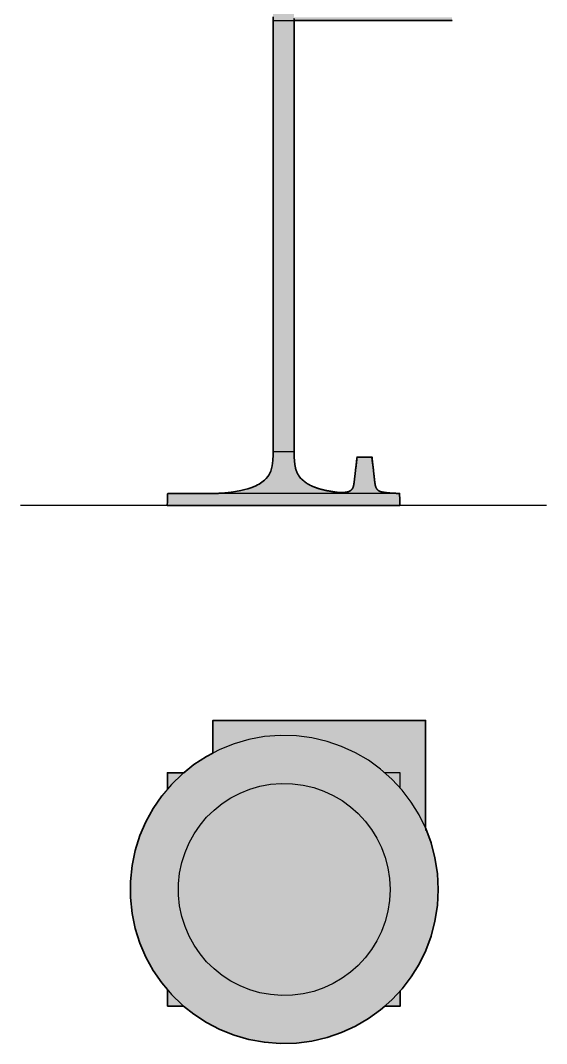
# Model space of a CAD drawing. Header units: millimetres. Extents: x 310 to 1811, y -6 to 2198.
# Drawn here: x 310 to 966, y -6 to 1268 of the extents above; entities that cross this region are included whole.
import ezdxf

# ---------------------------------------------------------------- set-up
doc = ezdxf.new("R2010")
doc.units = ezdxf.units.MM
doc.layers.add('Blocks', color=7, linetype='Continuous')
doc.layers.add('Blocks$Fill', color=7, linetype='Continuous', true_color=0xffffff)
for name, color, linetype, lineweight, true_color in [('Blocks$Inner', 7, 'Continuous', 25, 0x007f00), ('Blocks$Outline', 7, 'Continuous', 35, 0xff3f3f), ('Groud', 7, 'Continuous', 25, 0x243775)]:
    doc.layers.add(name, color=color, linetype=linetype, lineweight=lineweight, true_color=true_color)

# ---------------------------------------------------------------- blocks, each defined once
blk = doc.blocks.new('Biblioteque National Floor Lamp Top')
at = {"layer": 'Blocks$Fill'}
blk.add_hatch(color=256, dxfattribs=at).paths.add_polyline_path([(183.8, 167.1), (196.7, 156.9), (212.4, 146.6), (229.1, 137.9), (246.8, 130.8), (265.3, 125.5), (284.5, 122), (304.3, 120.5), (324.4, 121), (343.9, 123.5), (362.7, 127.9), (380.8, 134.1), (398, 142), (414.3, 151.5), (429.4, 162.5), (434.6, 167.1), (453.9, 167.1), (453.9, 186.2), (456.2, 188.6), (467.5, 203.5), (477.4, 219.5), (485.7, 236.5), (492.4, 254.3), (497.2, 273), (500.2, 292.4), (501.2, 312.3), (500.2, 332.3), (497.2, 351.7), (492.4, 370.3), (485.7, 388.2), (485.6, 388.6), (485.6, 522.9), (220.5, 522.9), (220.5, 482.3), (212.4, 478.1), (196.7, 467.8), (184.1, 457.8), (163.6, 457.8), (163.6, 437), (156.6, 428.8), (146, 413.3), (136.9, 396.8), (129.4, 379.4), (123.6, 361.1), (119.7, 342.1), (117.7, 322.4), (117.7, 302.3), (119.7, 282.6), (123.6, 263.6), (129.4, 245.3), (136.9, 227.9), (146, 211.4), (156.6, 195.9), (163.6, 187.7), (163.6, 167.1)], flags=0)
at = {"layer": 'Blocks$Inner'}
blk.add_line((220.5, 482.3), (220.5, 522.9), dxfattribs=at)
for points in [[(220.5, 522.9), (485.6, 522.9), (485.6, 386)], [(184.1, 457.8), (163.6, 457.8), (163.6, 437)], [(453.9, 438.5), (453.9, 457.8), (434.4, 457.8)], [(163.6, 187.7), (163.6, 167.1), (183.8, 167.1)], [(434.6, 167.1), (453.9, 167.1), (453.9, 186.2)]]:
    blk.add_lwpolyline(points, dxfattribs=at)
for points in [[(117.7, 322.4), (117.7, 302.3), (119.7, 282.6), (123.6, 263.6), (129.4, 245.3), (136.9, 227.9), (146, 211.4), (156.6, 195.9), (168.7, 181.6), (182.1, 168.6), (196.7, 156.9), (212.4, 146.6), (229.1, 137.9), (246.8, 130.8), (265.3, 125.5), (284.5, 122), (304.3, 120.5), (324.4, 121), (343.9, 123.5), (362.7, 127.9), (380.8, 134.1), (398, 142), (414.3, 151.5), (429.4, 162.5), (443.4, 174.9), (456.2, 188.6), (467.5, 203.5), (477.4, 219.5), (485.7, 236.5), (492.4, 254.3), (497.2, 273), (500.2, 292.4), (501.2, 312.3), (500.2, 332.3), (497.2, 351.7), (492.4, 370.3), (485.7, 388.2), (477.4, 405.2), (467.5, 421.2), (456.2, 436.1), (443.4, 449.8), (429.4, 462.2), (414.3, 473.2), (398, 482.7), (380.8, 490.6), (362.7, 496.8), (343.9, 501.2), (324.4, 503.7), (304.3, 504.2), (284.5, 502.7), (265.3, 499.2), (246.8, 493.9), (229.1, 486.8), (212.4, 478.1), (196.7, 467.8), (182.1, 456.1), (168.7, 443.1), (156.6, 428.8), (146, 413.3), (136.9, 396.8), (129.4, 379.4), (123.6, 361.1), (119.7, 342.1)], [(177.5, 305.4), (177.5, 319.3), (178.9, 332.8), (181.6, 345.9), (185.6, 358.5), (190.7, 370.5), (197, 381.8), (204.3, 392.4), (212.6, 402.3), (221.8, 411.2), (231.8, 419.3), (242.6, 426.4), (254.2, 432.3), (266.3, 437.2), (279, 440.9), (292.2, 443.3), (305.9, 444.3), (319.7, 444), (333.1, 442.2), (346.1, 439.2), (358.5, 434.9), (370.3, 429.5), (381.5, 423), (391.9, 415.4), (401.6, 406.9), (410.3, 397.4), (418.1, 387.2), (424.9, 376.2), (430.7, 364.5), (435.2, 352.2), (438.6, 339.4), (440.6, 326.1), (441.3, 312.3), (440.6, 298.6), (438.6, 285.3), (435.2, 272.5), (430.7, 260.2), (424.9, 248.5), (418.1, 237.5), (410.3, 227.2), (401.6, 217.8), (391.9, 209.3), (381.5, 201.7), (370.3, 195.2), (358.5, 189.8), (346.1, 185.5), (333.1, 182.5), (319.7, 180.7), (305.9, 180.4), (292.2, 181.4), (279, 183.8), (266.3, 187.5), (254.2, 192.3), (242.6, 198.3), (231.8, 205.4), (221.8, 213.4), (212.6, 222.4), (204.3, 232.3), (197, 242.9), (190.7, 254.2), (185.6, 266.2), (181.6, 278.8), (178.9, 291.9)]]:
    blk.add_lwpolyline(points, close=True, dxfattribs=at)
at = {"layer": 'Blocks$Outline'}
for points in [[(485.6, 388.6), (485.6, 522.9), (220.5, 522.9), (220.5, 482.3)], [(220.5, 482.3), (212.4, 478.1), (196.7, 467.8), (184.1, 457.8)], [(184.1, 457.8), (163.6, 457.8), (163.6, 437)], [(163.6, 437), (156.6, 428.8), (146, 413.3), (136.9, 396.8), (129.4, 379.4), (123.6, 361.1), (119.7, 342.1), (117.7, 322.4)], [(453.9, 186.2), (456.2, 188.6), (467.5, 203.5), (477.4, 219.5), (485.7, 236.5), (492.4, 254.3), (497.2, 273), (500.2, 292.4), (501.2, 312.3), (500.2, 332.3), (497.2, 351.7), (492.4, 370.3), (485.7, 388.2), (485.6, 388.6)], [(117.7, 322.4), (117.7, 302.3), (119.7, 282.6), (123.6, 263.6), (129.4, 245.3), (136.9, 227.9), (146, 211.4), (156.6, 195.9), (163.6, 187.7)], [(163.6, 187.7), (163.6, 167.1)], [(434.6, 167.1), (453.9, 167.1), (453.9, 186.2)], [(163.6, 167.1), (183.8, 167.1)], [(183.8, 167.1), (196.7, 156.9), (212.4, 146.6), (229.1, 137.9), (246.8, 130.8), (265.3, 125.5), (284.5, 122), (304.3, 120.5), (324.4, 121), (343.9, 123.5), (362.7, 127.9), (380.8, 134.1), (398, 142), (414.3, 151.5), (429.4, 162.5), (434.6, 167.1)]]:
    blk.add_lwpolyline(points, dxfattribs=at)
blk = doc.blocks.new('Biblioteque National Floor Lamp Front')
at = {"layer": 'Blocks$Fill'}
blk.add_hatch(color=256, dxfattribs=at).paths.add_polyline_path([(341, 1214.6), (518.6, 1214.6), (518.8, 1215.6), (520.8, 1225.2), (520.3, 1225.2), (519.9, 1225.2), (514, 1254.4), (460.9, 1518), (462.5, 1518), (462.9, 1518), (462.5, 1519.4), (459, 1532.1), (459, 1532.4), (458.9, 1532.8), (458.7, 1533.1), (458.5, 1533.3), (458.3, 1533.5), (458, 1533.7), (457.6, 1533.8), (457.3, 1533.8), (456.9, 1533.8), (198.8, 1533.8), (198.4, 1533.8), (198.1, 1533.7), (197.8, 1533.5), (197.5, 1533.3), (197.3, 1533.1), (197.2, 1532.8), (197.1, 1532.4), (197, 1532.1), (196.6, 1530.7), (193.2, 1518), (193.6, 1518), (195.2, 1518), (189.3, 1488.7), (136.2, 1225.2), (135.8, 1225.2), (135.3, 1225.2), (137.4, 1214.6), (138, 1214.6), (315, 1214.6), (315, 948.4), (315, 943.6), (315, 778.4), (315, 773.6), (315, 608.4), (315, 66.9), (315, 62.9), (314.5, 55.8), (314.2, 52.5), (313.7, 49.3), (313, 46), (312, 42.8), (311.3, 41), (310.5, 39.3), (309.5, 37.7), (308.5, 36.1), (306.4, 33.7), (304.1, 31.4), (300.9, 28.9), (297.6, 26.6), (295.5, 25.5), (293.4, 24.4), (290.4, 23.1), (287.3, 22), (283.5, 20.7), (279.6, 19.7), (274.6, 18.5), (268.1, 17.4), (258.9, 16), (256.9, 15.8), (254.9, 15.6), (252.5, 15.4), (248.2, 15.1), (245.8, 15), (197.8, 15), (183.9, 15), (183.9, 15), (183.7, 15), (183.6, 14.9), (183.5, 14.8), (183.5, 14.7), (183.4, 14.6), (183.3, 12.1), (182.9, 0), (183, 0), (472.9, 0), (473.1, 0), (472.9, 7.3), (472.6, 14.6), (472.6, 14.7), (472.5, 14.8), (472.5, 14.9), (472.4, 14.9), (472.3, 15), (472.1, 15), (472.1, 15), (472.1, 15), (472.1, 15), (472, 15), (467.3, 15.1), (462.6, 15.4), (457.9, 15.8), (453.2, 16.3), (450.4, 16.8), (449.6, 17), (448.7, 17.3), (447.9, 17.6), (447.2, 18), (446.5, 18.4), (445.9, 18.8), (445.6, 19.1), (445.3, 19.3), (444.8, 19.8), (444.3, 20.4), (443.9, 21.1), (443.5, 21.8), (443.1, 22.6), (442.8, 23.4), (442.6, 24.2), (442.3, 25.1), (442.2, 26.1), (441.8, 28.1), (439.6, 47.7), (438.2, 60.1), (438.1, 60.2), (438, 60.2), (437.9, 60.2), (419.8, 60.2), (419.7, 60.2), (419.7, 60.2), (419.6, 60.2), (419.6, 60.1), (419.4, 58.2), (415.7, 27.4), (415.6, 26.5), (415.4, 25.6), (415.2, 24.7), (415, 23.8), (414.7, 22.9), (414.4, 22), (414.2, 21.7), (414, 21.3), (413.5, 20.5), (413, 19.9), (412.8, 19.6), (412.4, 19.3), (411.8, 18.7), (411.1, 18.2), (411.1, 18.2), (410.3, 17.8), (409.6, 17.5), (409.5, 17.4), (408.8, 17.2), (408.7, 17.1), (408.6, 17.1), (407.8, 16.9), (407.3, 16.8), (406.9, 16.7), (406.5, 16.6), (406, 16.5), (405.5, 16.4), (404.6, 16.3), (403.5, 16.2), (402, 16.1), (399.8, 16), (397.1, 16), (393.5, 16.5), (381.5, 18.5), (376.5, 19.7), (372.6, 20.7), (368.7, 22), (365.7, 23.1), (362.7, 24.4), (360.5, 25.5), (358.4, 26.6), (355.1, 28.9), (352, 31.4), (349.7, 33.7), (347.6, 36.1), (346.5, 37.7), (345.6, 39.3), (344.8, 41), (344, 42.8), (343, 46), (342.3, 49.3), (341.9, 52.5), (341.5, 55.8), (341.1, 62.9), (341, 66.9), (341, 604), (538.1, 604), (538.1, 608), (538.1, 608), (341, 608), (341, 608.4), (341, 773.6), (341, 774), (493.1, 774), (493.1, 778), (493, 778), (341, 778), (341, 778.4), (341, 943.6), (341, 944), (458, 944), (458, 948), (458, 948), (341, 948), (341, 948.4)], flags=0)
at = {"layer": 'Blocks$Inner'}
for points in [[(315, 608.4), (315, 603.5), (315, 66.9)], [(341, 603.5), (340.6, 603.5), (339.9, 603.5), (338.8, 603.5), (337.4, 603.5), (335.7, 603.5), (333.7, 603.5), (331.6, 603.5), (329.4, 603.5), (327.1, 603.5), (324.9, 603.5), (322.7, 603.5), (320.8, 603.5), (319, 603.5), (317.5, 603.5), (316.3, 603.5), (315.5, 603.5), (315.1, 603.5), (315, 603.5)], [(337.9, 604), (338, 604), (338, 604), (338, 604), (347, 604), (378.8, 604), (410.7, 604), (418.6, 604), (426.6, 604), (434.6, 604), (442.5, 604), (474.4, 604), (506.2, 604), (514.2, 604), (522.1, 604), (530.1, 604), (537.9, 604), (537.9, 604), (538, 604), (538, 604), (538, 604), (538, 604), (538, 604), (538.1, 604)], [(453.2, 16.3), (450.4, 16.8), (449.6, 17), (448.7, 17.3), (447.9, 17.6), (447.2, 18), (446.5, 18.4), (445.9, 18.8), (445.6, 19.1), (445.3, 19.3), (444.8, 19.8), (444.3, 20.4), (443.9, 21.1), (443.5, 21.8), (443.1, 22.6), (442.8, 23.4), (442.6, 24.2), (442.3, 25.1), (442.2, 26.1), (441.8, 28.1), (439.6, 47.7), (439, 52.6), (438.2, 60.1), (438.1, 60.2), (438, 60.2), (437.9, 60.2), (437.8, 60.2), (435.5, 60.2), (431.7, 60.2), (427.1, 60.2), (426.6, 60.2), (426.3, 60.2), (426.1, 60.2), (426, 60.2), (425.9, 60.2), (425.7, 60.2), (424.5, 60.2), (424.5, 60.2), (423.7, 60.2), (423, 60.2), (421.5, 60.2), (421.2, 60.2), (420.8, 60.2), (420.4, 60.2), (420.1, 60.2), (419.8, 60.2), (419.7, 60.2), (419.7, 60.2), (419.6, 60.2), (419.6, 60.1), (419.4, 58.2), (419.1, 56.3), (418.9, 54.5), (418.7, 52.6), (418.5, 50.7), (418.3, 48.8), (418.1, 47), (417.8, 45.1), (416.1, 30.1), (416, 29.2), (415.9, 28.3), (415.7, 27.4), (415.6, 26.5), (415.4, 25.6), (415.2, 24.7), (415, 23.8), (414.7, 22.9), (414.4, 22), (414.2, 21.7), (414, 21.3), (413.5, 20.5), (413, 19.9), (412.8, 19.6), (412.4, 19.3), (411.8, 18.7), (411.1, 18.2), (411.1, 18.2), (410.3, 17.8), (409.6, 17.5), (409.5, 17.4), (408.8, 17.2), (408.7, 17.1), (408.6, 17.1), (408.1, 17), (407.8, 16.9), (407.5, 16.8), (407.3, 16.8), (406.9, 16.7), (406.5, 16.6), (406, 16.5), (405.5, 16.4), (405, 16.4), (404.9, 16.4), (404.8, 16.4), (404.7, 16.3), (404.6, 16.3), (404, 16.3), (403.5, 16.2), (403, 16.2), (402.5, 16.2), (402, 16.1), (401.4, 16.1), (401.3, 16.1), (401.2, 16.1), (401, 16.1), (400.9, 16.1), (400.4, 16.1), (399.8, 16), (399.7, 16), (399.5, 16), (399.4, 16), (399.3, 16), (399.3, 16), (399.2, 16), (398.7, 16), (397.1, 16), (393.5, 16.5), (387.9, 17.4), (381.5, 18.5), (376.5, 19.7), (372.6, 20.7), (368.7, 22), (365.7, 23.1), (362.7, 24.4), (360.5, 25.5), (358.4, 26.6), (355.1, 28.9), (352, 31.4), (349.7, 33.7), (347.6, 36.1), (346.5, 37.7), (345.6, 39.3), (344.8, 41), (344, 42.8), (343, 46), (342.3, 49.3), (341.9, 52.5), (341.5, 55.8), (341.1, 62.9), (341, 66.9), (341, 603.5), (341, 604)], [(341, 66.9), (340.9, 66.9), (340.9, 66.9), (340.9, 66.9), (340.9, 66.9), (340.8, 66.9), (340.8, 66.9), (340.8, 66.9), (340.8, 66.9), (340.7, 66.9), (340.7, 66.9), (340.7, 66.9), (340.6, 66.9), (340.6, 66.9), (340.5, 66.9), (340.5, 66.9), (340.4, 66.9), (340.4, 66.9), (340.3, 66.9), (340.3, 66.9), (340.2, 66.9), (340.2, 66.9), (340.1, 66.9), (340.1, 66.9), (340, 66.9), (339.9, 66.9), (339.9, 66.9), (339.8, 66.9), (339.7, 66.9), (339.7, 66.9), (339.6, 66.9), (339.5, 66.9), (339.4, 66.9), (339.4, 66.9), (339.3, 66.9), (339.2, 66.9), (339.1, 66.9), (339, 66.9), (339, 66.9), (338.9, 66.9), (338.8, 66.9), (338.7, 66.9), (338.6, 66.9), (338.5, 66.9), (338.4, 66.9), (338.3, 66.9), (338.2, 66.9), (338.1, 66.9), (338, 66.9), (337.9, 66.9), (337.8, 66.9), (337.7, 66.9), (337.6, 66.9), (337.5, 66.9), (337.3, 66.9), (337.2, 66.9), (337.1, 66.9), (337, 66.9), (336.9, 66.9), (336.8, 66.9), (336.7, 66.9), (336.6, 66.9), (336.4, 66.9), (336.3, 66.9), (336.2, 66.9), (336, 66.9), (335.9, 66.9), (335.8, 66.9), (335.6, 66.9), (335.5, 66.9), (335.4, 66.9), (335.3, 66.9), (335.2, 66.9), (335, 66.9), (334.9, 66.9), (334.8, 66.9), (334.6, 66.9), (334.5, 66.9), (334.3, 66.9), (334.2, 66.9), (334.1, 66.9), (333.9, 66.9), (333.8, 66.9), (333.6, 66.9), (333.5, 66.9), (333.3, 66.9), (333.2, 66.9), (333, 66.9), (332.9, 66.9), (332.8, 66.9), (332.6, 66.9), (332.5, 66.9), (332.3, 66.9), (332.2, 66.9), (332, 66.9), (331.9, 66.9), (331.7, 66.9), (331.5, 66.9), (331.4, 66.9), (331.2, 66.9), (331.1, 66.9), (330.9, 66.9), (330.8, 66.9), (330.6, 66.9), (330.5, 66.9), (330.3, 66.9), (330.1, 66.9), (330, 66.9), (329.8, 66.9), (329.7, 66.9), (329.5, 66.9), (329.4, 66.9), (329.2, 66.9), (329, 66.9), (328.9, 66.9), (328.7, 66.9), (328.6, 66.9), (328.4, 66.9), (328.2, 66.9), (328.1, 66.9), (327.9, 66.9), (327.8, 66.9), (327.6, 66.9), (327.5, 66.9), (327.4, 66.9), (327.2, 66.9), (327, 66.9), (326.8, 66.9), (326.6, 66.9), (326.5, 66.9), (326.3, 66.9), (326.2, 66.9), (326, 66.9), (325.9, 66.9), (325.7, 66.9), (325.5, 66.9), (325.4, 66.9), (325.2, 66.9), (325.1, 66.9), (324.9, 66.9), (324.8, 66.9), (324.6, 66.9), (324.5, 66.9), (324.3, 66.9), (324.2, 66.9), (324, 66.9), (323.9, 66.9), (323.7, 66.9), (323.6, 66.9), (323.4, 66.9), (323.3, 66.9), (323.1, 66.9), (323, 66.9), (322.8, 66.9), (322.7, 66.9), (322.5, 66.9), (322.4, 66.9), (322.2, 66.9), (322.1, 66.9), (321.9, 66.9), (321.8, 66.9), (321.7, 66.9), (321.5, 66.9), (321.4, 66.9), (321.3, 66.9), (321.1, 66.9), (321, 66.9), (320.9, 66.9), (320.7, 66.9), (320.6, 66.9), (320.4, 66.9), (320.3, 66.9), (320.2, 66.9), (320.1, 66.9), (319.9, 66.9), (319.8, 66.9), (319.7, 66.9), (319.6, 66.9), (319.5, 66.9), (319.3, 66.9), (319.2, 66.9), (319.1, 66.9), (319, 66.9), (318.8, 66.9), (318.7, 66.9), (318.6, 66.9), (318.5, 66.9), (318.4, 66.9), (318.3, 66.9), (318.2, 66.9), (318.1, 66.9), (318, 66.9), (317.9, 66.9), (317.8, 66.9), (317.7, 66.9), (317.6, 66.9), (317.5, 66.9), (317.4, 66.9), (317.3, 66.9), (317.3, 66.9), (317.2, 66.9), (317.1, 66.9), (317, 66.9), (316.9, 66.9), (316.8, 66.9), (316.7, 66.9), (316.7, 66.9), (316.6, 66.9), (316.5, 66.9), (316.4, 66.9), (316.4, 66.9), (316.3, 66.9), (316.2, 66.9), (316.2, 66.9), (316.1, 66.9), (316, 66.9), (316, 66.9), (315.9, 66.9), (315.9, 66.9), (315.8, 66.9), (315.8, 66.9), (315.7, 66.9), (315.7, 66.9), (315.6, 66.9), (315.6, 66.9), (315.5, 66.9), (315.5, 66.9), (315.4, 66.9), (315.4, 66.9), (315.4, 66.9), (315.3, 66.9), (315.3, 66.9), (315.3, 66.9), (315.2, 66.9), (315.2, 66.9), (315.2, 66.9), (315.2, 66.9), (315.1, 66.9), (315.1, 66.9), (315.1, 66.9), (315, 66.9), (315, 62.9), (314.5, 55.8), (314.2, 52.5), (313.7, 49.3), (313, 46), (312, 42.8), (311.3, 41), (310.5, 39.3), (309.5, 37.7), (308.5, 36.1), (306.4, 33.7), (304.1, 31.4), (300.9, 28.9), (297.6, 26.6), (295.5, 25.5), (293.4, 24.4), (290.4, 23.1), (287.3, 22), (283.5, 20.7), (279.6, 19.7), (274.6, 18.5), (268.1, 17.4), (262.6, 16.5), (258.9, 16), (256.9, 15.8), (254.9, 15.6), (252.5, 15.4), (249.6, 15.2), (248.2, 15.1), (247.4, 15.1), (246.8, 15), (245.8, 15)]]:
    blk.add_lwpolyline(points, dxfattribs=at)
blk.add_lwpolyline([(472.9, 0), (473, 0), (473.1, 0), (472.9, 7.3), (472.6, 14.6), (472.6, 14.7), (472.5, 14.8), (472.5, 14.9), (472.4, 14.9), (472.3, 15), (472.1, 15), (472.1, 15), (472.1, 15), (472.1, 15), (472, 15), (464.9, 15), (464.9, 15), (464.8, 15), (464.8, 15), (464.8, 15), (464.8, 15), (464.8, 15), (464.8, 15), (464.7, 15), (464.7, 15), (464.7, 15), (464.7, 15), (464.6, 15), (464.6, 15), (464.5, 15), (464.4, 15), (464.3, 15), (464.2, 15), (464.1, 15), (464, 15), (463.9, 15), (463.7, 15), (463.6, 15), (463.5, 15), (463.3, 15), (463.2, 15), (463, 15), (462.8, 15), (462.6, 15), (462.5, 15), (462.4, 15), (462.2, 15), (462, 15), (461.9, 15), (461.8, 15), (461.8, 15), (461.8, 15), (461.7, 15), (461.7, 15), (461.6, 15), (461.5, 15), (461.5, 15), (461.5, 15), (461.4, 15), (461.4, 15), (461.4, 15), (461.3, 15), (461.3, 15), (461.2, 15), (461, 15), (460.9, 15), (460.8, 15), (460.8, 15), (460.8, 15), (460.7, 15), (460.7, 15), (460.7, 15), (460.6, 15), (460.6, 15), (460.4, 15), (460.4, 15), (460.3, 15), (460.3, 15), (460.3, 15), (460.2, 15), (460.2, 15), (460.2, 15), (460.1, 15), (460, 15), (459.8, 15), (459.7, 15), (459.7, 15), (459.7, 15), (459.6, 15), (459.5, 15), (459.2, 15), (458.9, 15), (458.9, 15), (458.8, 15), (458.7, 15), (458.7, 15), (458.4, 15), (458.2, 15), (457.9, 15), (457.7, 15), (457.5, 15), (457.4, 15), (457.4, 15), (457.3, 15), (457.2, 15), (457.2, 15), (457.1, 15), (457, 15), (457, 15), (456.9, 15), (456.6, 15), (456.4, 15), (456.3, 15), (456.2, 15), (456.1, 15), (456.1, 15), (456, 15), (455.9, 15), (455.8, 15), (455.7, 15), (455.7, 15), (455.6, 15), (455.5, 15), (455.4, 15), (455.1, 15), (454.9, 15), (454.8, 15), (454.8, 15), (454.7, 15), (454.6, 15), (454.4, 15), (454.2, 15), (454.1, 15), (454.1, 15), (454, 15), (454, 15), (453.9, 15), (453.9, 15), (453.8, 15), (453.7, 15), (453.5, 15), (453.4, 15), (453.4, 15), (453.3, 15), (453.3, 15), (453.2, 15), (453.2, 15), (453.1, 15), (453, 15), (452.8, 15), (452.6, 15), (452.5, 15), (452.4, 15), (452.4, 15), (452.3, 15), (452.1, 15), (451.8, 15), (451.8, 15), (451.7, 15), (451.7, 15), (451.6, 15), (451.5, 15), (451.5, 15), (451.4, 15), (451.3, 15), (450.9, 15), (450.5, 15), (450.1, 15), (449.6, 15), (449.2, 15), (448.7, 15), (448.3, 15), (447.8, 15), (447.4, 15), (446.9, 15), (446.7, 15), (446.5, 15), (446, 15), (445.5, 15), (445.1, 15), (444.6, 15), (444.1, 15), (443.6, 15), (443.1, 15), (442.5, 15), (442, 15), (441.5, 15), (440.9, 15), (440.4, 15), (439.9, 15), (431, 15), (424.5, 15), (423.6, 15), (423.2, 15), (422.7, 15), (421.8, 15), (420.9, 15), (420.1, 15), (419.8, 15), (419.4, 15), (418.6, 15), (417.9, 15), (417.1, 15), (416.4, 15), (415.7, 15), (415, 15), (414.5, 15), (414.3, 15), (414.1, 15), (413.6, 15), (413.4, 15), (413.2, 15), (412.7, 15), (412.5, 15), (412.3, 15), (411.8, 15), (411.4, 15), (411.3, 15), (411.1, 15), (411, 15), (410.8, 15), (410.7, 15), (410.5, 15), (410.4, 15), (410.3, 15), (409.7, 15), (409.2, 15), (408.6, 15), (408.1, 15), (407.5, 15), (407, 15), (406.6, 15), (406.1, 15), (405.7, 15), (405.2, 15), (404.8, 15), (404.6, 15), (404.4, 15), (404.2, 15), (404, 15), (403.6, 15), (403.2, 15), (402.8, 15), (402.4, 15), (402, 15), (401.6, 15), (401.2, 15), (400.8, 15), (400.5, 15), (400.1, 15), (399.8, 15), (399.4, 15), (399.1, 15), (398.7, 15), (398.4, 15), (398.1, 15), (397.9, 15), (397.8, 15), (397.6, 15), (397.5, 15), (397.2, 15), (396.9, 15), (396.6, 15), (396.3, 15), (396.1, 15), (395.8, 15), (395.6, 15), (395.3, 15), (395, 15), (394.7, 15), (394.6, 15), (394.5, 15), (394.2, 15), (394, 15), (393.9, 15), (393.8, 15), (393.7, 15), (393.5, 15), (393.4, 15), (393.4, 15), (393.3, 15), (393.2, 15), (393.2, 15), (393.1, 15), (393.1, 15), (393, 15), (393, 15), (393, 15), (393, 15), (393, 15), (352, 15), (327.9, 15), (291.9, 15), (284.9, 15), (256.1, 15), (197.8, 15), (204.4, 15), (204.7, 15), (198.3, 15), (198.2, 15), (184, 15), (184, 15), (183.9, 15), (183.9, 15), (183.7, 15), (183.6, 14.9), (183.5, 14.8), (183.5, 14.7), (183.4, 14.6), (183.3, 12.1), (183.3, 9.7), (183.1, 4.8), (182.9, 0), (183, 0), (183.2, 0), (183.4, 0), (255.7, 0), (327.9, 0), (472.5, 0), (472.6, 0), (472.6, 0), (472.8, 0)], close=True, dxfattribs=at)
at = {"layer": 'Blocks$Inner', "extrusion": (0, 0, -1)}
blk.add_arc((-474.1, 176.1), 161.1, 270.7087, 277.4511, dxfattribs=at)
at = {"layer": 'Blocks$Outline'}
for points in [[(315, 608.4), (315, 603.5), (315, 66.9)], [(341, 604), (347, 604), (378.8, 604), (410.7, 604), (418.6, 604), (426.6, 604), (434.6, 604), (442.5, 604), (474.4, 604), (506.2, 604), (514.2, 604), (522.1, 604), (530.1, 604), (537.9, 604), (537.9, 604), (538, 604), (538, 604), (538, 604), (538, 604), (538, 604), (538.1, 604)], [(315, 66.9), (315, 62.9), (314.5, 55.8), (314.2, 52.5), (313.7, 49.3), (313, 46), (312, 42.8), (311.3, 41), (310.5, 39.3), (309.5, 37.7), (308.5, 36.1), (306.4, 33.7), (304.1, 31.4), (300.9, 28.9), (297.6, 26.6), (295.5, 25.5), (293.4, 24.4), (290.4, 23.1), (287.3, 22), (283.5, 20.7), (279.6, 19.7), (274.6, 18.5), (268.1, 17.4), (262.6, 16.5), (258.9, 16), (256.9, 15.8), (254.9, 15.6), (252.5, 15.4), (249.6, 15.2), (248.2, 15.1), (247.4, 15.1), (246.8, 15), (245.8, 15)], [(197.8, 15), (184, 15), (184, 15), (183.9, 15), (183.9, 15), (183.7, 15), (183.6, 14.9), (183.5, 14.8), (183.5, 14.7), (183.4, 14.6), (183.3, 12.1), (183.3, 9.7), (183.1, 4.8), (182.9, 0), (183, 0), (183.2, 0), (183.4, 0), (255.7, 0), (327.9, 0), (472.5, 0), (472.6, 0), (472.6, 0), (472.8, 0), (472.9, 0)], [(245.8, 15), (197.8, 15)], [(472.9, 0), (473, 0), (473.1, 0), (472.9, 7.3), (472.6, 14.6), (472.6, 14.7), (472.5, 14.8), (472.5, 14.9), (472.4, 14.9), (472.3, 15), (472.1, 15), (472.1, 15), (472.1, 15), (472.1, 15), (472, 15)]]:
    blk.add_lwpolyline(points, dxfattribs=at)
blk.add_rational_spline([(472, 15), (462.6, 15.1), (453.2, 16.3), (451.8, 16.6), (450.4, 16.8), (450, 16.9), (449.6, 17), (449.1, 17.2), (448.7, 17.3), (448.3, 17.5), (447.9, 17.6), (447.6, 17.8), (447.2, 18), (446.9, 18.2), (446.5, 18.4), (446.2, 18.6), (445.9, 18.8), (445.7, 18.9), (445.6, 19.1), (445.5, 19.2), (445.3, 19.3), (445.1, 19.5), (444.8, 19.8), (444.6, 20.1), (444.3, 20.4), (444.1, 20.8), (443.9, 21.1), (443.7, 21.4), (443.5, 21.8), (443.3, 22.2), (443.1, 22.6), (443, 23), (442.8, 23.4), (442.7, 23.8), (442.6, 24.2), (442.5, 24.7), (442.3, 25.1), (442.3, 25.6), (442.2, 26.1), (442, 27.1), (441.8, 28.1), (440.7, 37.9), (439.6, 47.7), (439.3, 50.2), (439, 52.6), (438.6, 56.3), (438.2, 60.1), (438.2, 60.1), (438.1, 60.2), (438.1, 60.2), (438, 60.2), (438, 60.2), (437.9, 60.2), (437.9, 60.2), (437.8, 60.2), (436.7, 60.2), (435.5, 60.2), (433.6, 60.2), (431.7, 60.2), (429.4, 60.2), (427.1, 60.2), (426.8, 60.2), (426.6, 60.2), (426.4, 60.2), (426.3, 60.2), (426.2, 60.2), (426.1, 60.2), (426, 60.2), (426, 60.2), (425.9, 60.2), (425.9, 60.2), (425.8, 60.2), (425.7, 60.2), (425.1, 60.2), (424.5, 60.2), (424.5, 60.2), (424.5, 60.2), (424.1, 60.2), (423.7, 60.2), (423.4, 60.2), (423, 60.2), (422.3, 60.2), (421.5, 60.2), (421.4, 60.2), (421.2, 60.2), (421, 60.2), (420.8, 60.2), (420.6, 60.2), (420.4, 60.2), (420.3, 60.2), (420.1, 60.2), (419.9, 60.2), (419.8, 60.2), (419.8, 60.2), (419.7, 60.2), (419.7, 60.2), (419.7, 60.2), (419.7, 60.2), (419.6, 60.2), (419.6, 60.1), (419.6, 60.1), (419.5, 59.2), (419.4, 58.2), (419.3, 57.3), (419.1, 56.3), (419, 55.4), (418.9, 54.5), (418.8, 53.5), (418.7, 52.6), (418.6, 51.6), (418.5, 50.7), (418.4, 49.8), (418.3, 48.8), (418.2, 47.9), (418.1, 47), (417.9, 46), (417.8, 45.1), (417, 37.6), (416.1, 30.1), (416, 29.7), (416, 29.2), (415.9, 28.7), (415.9, 28.3), (415.8, 27.8), (415.7, 27.4), (415.7, 26.9), (415.6, 26.5), (415.5, 26), (415.4, 25.6), (415.3, 25.1), (415.2, 24.7), (415.1, 24.2), (415, 23.8), (414.8, 23.4), (414.7, 22.9), (414.5, 22.5), (414.4, 22), (414.3, 21.9), (414.2, 21.7), (414.1, 21.5), (414, 21.3), (413.7, 20.9), (413.5, 20.5), (413.3, 20.2), (413, 19.9), (412.9, 19.7), (412.8, 19.6), (412.6, 19.4), (412.4, 19.3), (412.1, 19), (411.8, 18.7), (411.4, 18.5), (411.1, 18.2), (411.1, 18.2), (411.1, 18.2), (410.7, 18), (410.3, 17.8), (409.9, 17.6), (409.6, 17.5), (409.5, 17.5), (409.5, 17.4), (409.2, 17.3), (408.8, 17.2), (408.7, 17.2), (408.7, 17.1), (408.6, 17.1), (408.6, 17.1), (408.3, 17), (408.1, 17), (408, 16.9), (407.8, 16.9), (407.7, 16.9), (407.5, 16.8), (407.4, 16.8), (407.3, 16.8), (407.1, 16.7), (406.9, 16.7), (406.7, 16.6), (406.5, 16.6), (406.2, 16.6), (406, 16.5), (405.8, 16.5), (405.5, 16.4), (405.3, 16.4), (405, 16.4), (405, 16.4), (404.9, 16.4), (404.9, 16.4), (404.8, 16.4), (404.7, 16.3), (404.7, 16.3), (404.6, 16.3), (404.6, 16.3), (404.3, 16.3), (404, 16.3), (403.8, 16.3), (403.5, 16.2), (403.3, 16.2), (403, 16.2), (402.8, 16.2), (402.5, 16.2), (402.2, 16.1), (402, 16.1), (401.7, 16.1), (401.4, 16.1), (401.4, 16.1), (401.3, 16.1), (401.2, 16.1), (401.2, 16.1), (401.1, 16.1), (401, 16.1), (401, 16.1), (400.9, 16.1), (400.6, 16.1), (400.4, 16.1), (400.1, 16.1), (399.8, 16), (399.7, 16), (399.7, 16), (399.6, 16), (399.5, 16), (399.5, 16), (399.4, 16), (399.4, 16), (399.3, 16), (399.3, 16), (399.3, 16), (399.3, 16), (399.2, 16), (399, 16), (398.7, 16), (397.9, 16), (397.1, 16), (395.3, 16.3), (393.5, 16.5), (390.7, 17), (387.9, 17.4), (384.7, 18), (381.5, 18.5), (379, 19.1), (376.5, 19.7), (374.5, 20.2), (372.6, 20.7), (370.6, 21.4), (368.7, 22), (367.2, 22.6), (365.7, 23.1), (364.2, 23.8), (362.7, 24.4), (361.6, 24.9), (360.5, 25.5), (359.5, 26), (358.4, 26.6), (356.8, 27.7), (355.1, 28.9), (353.6, 30.1), (352, 31.4), (350.8, 32.5), (349.7, 33.7), (348.6, 34.9), (347.6, 36.1), (347.1, 36.9), (346.5, 37.7), (346.1, 38.5), (345.6, 39.3), (345.2, 40.2), (344.8, 41), (344.4, 41.9), (344, 42.8), (343.5, 44.4), (343, 46), (342.7, 47.6), (342.3, 49.3), (342.1, 50.9), (341.9, 52.5), (341.7, 54.2), (341.5, 55.8), (341.3, 59.3), (341.1, 62.9), (341.1, 64.9), (341, 66.9), (341, 335.2), (341, 603.5), (341, 603.8), (341, 604)], [0.999992522898, 0.998273280358, 1, 1, 1, 1, 1, 1, 1, 1, 1, 1, 1, 1, 1, 1, 1, 1, 1, 1, 1, 1, 1, 1, 1, 1, 1, 1, 1, 1, 1, 1, 1, 1, 1, 1, 1, 1, 1, 1, 1, 1, 1, 1, 1, 1, 1, 1, 1, 1, 1, 1, 1, 1, 1, 1, 1, 1, 1, 1, 1, 1, 1, 1, 1, 1, 1, 1, 1, 1, 1, 1, 1, 1, 1, 1, 1, 1, 1, 1, 1, 1, 1, 1, 1, 1, 1, 1, 1, 1, 1, 1, 1, 1, 1, 1, 1, 1, 1, 1, 1, 1, 1, 1, 1, 1, 1, 1, 1, 1, 1, 1, 1, 1, 1, 1, 1, 1, 1, 1, 1, 1, 1, 1, 1, 1, 1, 1, 1, 1, 1, 1, 1, 1, 1, 1, 1, 1, 1, 1, 1, 1, 1, 1, 1, 1, 1, 1, 1, 1, 1, 1, 1, 1, 1, 1, 1, 1, 1, 1, 1, 1, 1, 1, 1, 1, 1, 1, 1, 1, 1, 1, 1, 1, 1, 1, 1, 1, 1, 1, 1, 1, 1, 1, 1, 1, 1, 1, 1, 1, 1, 1, 1, 1, 1, 1, 1, 1, 1, 1, 1, 1, 1, 1, 1, 1, 1, 1, 1, 1, 1, 1, 1, 1, 1, 1, 1, 1, 1, 1, 1, 1, 1, 1, 1, 1, 1, 1, 1, 1, 1, 1, 1, 1, 1, 1, 1, 1, 1, 1, 1, 1, 1, 1, 1, 1, 1, 1, 1, 1, 1, 1, 1, 1, 1, 1, 1, 1, 1, 1, 1, 1, 1, 1, 1, 1, 1, 1, 1, 1, 1, 1, 1, 1, 1, 1, 1, 1, 1, 1, 1, 1, 1, 1, 1], degree=2, knots=[-1.892065, -1.892065, -1.892065, 0, 0, 0.281743, 0.281743, 0.368789, 0.368789, 0.455666, 0.455666, 0.539845, 0.539845, 0.621633, 0.621633, 0.701459, 0.701459, 0.77986, 0.77986, 0.818957, 0.818957, 0.85057, 0.85057, 0.927603, 0.927603, 1.005389, 1.005389, 1.084628, 1.084628, 1.165946, 1.165946, 1.249846, 1.249846, 1.33669, 1.33669, 1.426674, 1.426674, 1.519827, 1.519827, 1.616012, 1.616012, 1.816073, 1.816073, 3.795823, 3.795823, 4.283268, 4.283268, 5.036667, 5.036667, 5.053459, 5.053459, 5.063996, 5.063996, 5.075665, 5.075665, 5.083826, 5.083826, 5.32005, 5.32005, 5.698118, 5.698118, 6.157824, 6.157824, 6.212376, 6.212376, 6.239013, 6.239013, 6.259286, 6.259286, 6.272003, 6.272003, 6.274993, 6.274993, 6.297498, 6.297498, 6.414823, 6.414823, 6.419723, 6.419723, 6.493354, 6.493354, 6.566872, 6.566872, 6.713677, 6.713677, 6.750324, 6.750324, 6.786956, 6.786956, 6.82358, 6.82358, 6.860197, 6.860197, 6.886453, 6.886453, 6.889452, 6.889452, 6.89759, 6.89759, 6.901018, 6.901018, 6.912135, 6.912135, 7.101431, 7.101431, 7.290728, 7.290728, 7.480024, 7.480024, 7.66932, 7.66932, 7.857765, 7.857765, 8.04621, 8.04621, 8.234656, 8.234656, 8.423101, 8.423101, 9.93085, 9.93085, 10.022823, 10.022823, 10.114148, 10.114148, 10.205479, 10.205479, 10.297106, 10.297106, 10.388739, 10.388739, 10.480342, 10.480342, 10.571859, 10.571859, 10.667353, 10.667353, 10.759063, 10.759063, 10.798699, 10.798699, 10.845011, 10.845011, 10.931588, 10.931588, 11.018238, 11.018238, 11.049549, 11.049549, 11.101572, 11.101572, 11.187209, 11.187209, 11.265965, 11.265965, 11.270048, 11.270048, 11.356288, 11.356288, 11.440061, 11.440061, 11.445045, 11.445045, 11.517915, 11.517915, 11.535856, 11.535856, 11.543623, 11.543623, 11.596045, 11.596045, 11.623908, 11.623908, 11.652916, 11.652916, 11.676382, 11.676382, 11.714966, 11.714966, 11.761639, 11.761639, 11.809077, 11.809077, 11.857268, 11.857268, 11.906204, 11.906204, 11.91862, 11.91862, 11.931036, 11.931036, 11.943451, 11.943451, 11.955867, 11.955867, 12.006237, 12.006237, 12.057291, 12.057291, 12.109003, 12.109003, 12.161346, 12.161346, 12.214287, 12.214287, 12.267793, 12.267793, 12.281302, 12.281302, 12.294812, 12.294812, 12.308321, 12.308321, 12.321831, 12.321831, 12.376364, 12.376364, 12.431356, 12.431356, 12.445209, 12.445209, 12.459063, 12.459063, 12.472916, 12.472916, 12.477788, 12.477788, 12.482661, 12.482661, 12.489299, 12.489299, 12.540712, 12.540712, 12.698377, 12.698377, 13.0705, 13.0705, 13.630835, 13.630835, 14.281612, 14.281612, 14.799693, 14.799693, 15.203694, 15.203694, 15.607331, 15.607331, 15.933755, 15.933755, 16.260579, 16.260579, 16.498664, 16.498664, 16.736403, 16.736403, 17.137712, 17.137712, 17.540582, 17.540582, 17.862311, 17.862311, 18.182842, 18.182842, 18.371873, 18.371873, 18.561405, 18.561405, 18.751461, 18.751461, 18.941675, 18.941675, 19.279019, 19.279019, 19.61504, 19.61504, 19.945756, 19.945756, 20.277029, 20.277029, 20.979415, 20.979415, 21.38439, 21.38439, 75.047908, 75.047908, 75.09439, 75.09439, 75.09439], dxfattribs=at)

msp = doc.modelspace()

# ---------------------------------------------------------------- linework, layer by layer
at = {"layer": 'Groud'}
msp.add_lwpolyline([(965.7, 664.4), (309.9, 664.4)], dxfattribs=at)

# ---------------------------------------------------------------- block references
at = {"layer": 'Blocks'}
for name, p in [('Biblioteque National Floor Lamp Front', (309.9, 664.4)), ('Biblioteque National Floor Lamp Top', (329.4, -126.2))]:
    msp.add_blockref(name, p, dxfattribs=at)

doc.saveas('drawing.dxf')
